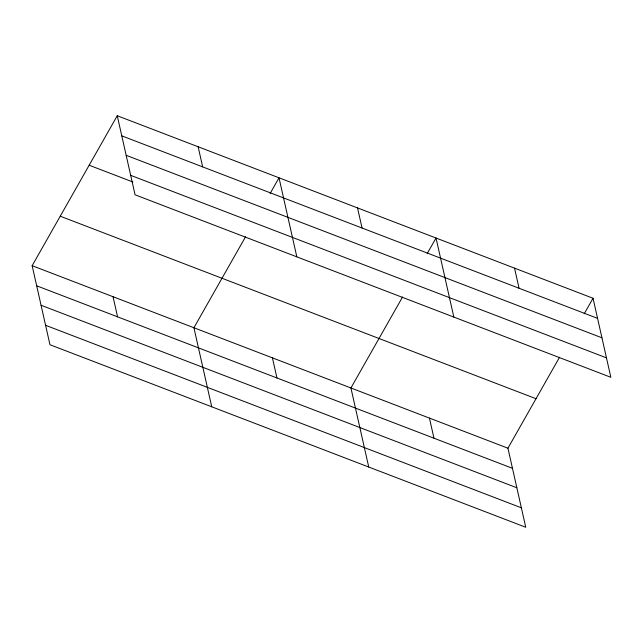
<?xml version="1.0" encoding="UTF-8"?>
<svg xmlns="http://www.w3.org/2000/svg" width="643" height="643" viewBox="0 0 643 643"><rect width="100%" height="100%" fill="white"/><g stroke="black" fill="none" stroke-linecap="round" stroke-linejoin="round"><path stroke-width="0.96" d="M559.555 357.243L507.938 448.203L525.749 527.26L49.969 344.744L32.15 265.696L117.251 115.74L593.031 298.256L610.85 377.304L135.062 194.797L117.251 115.74M245.538 236.785L193.921 327.745L211.732 406.802M270.148 193.422L279.014 177.798L296.833 256.854M402.55 297.01L350.925 387.978L368.744 467.027M427.153 253.647L436.026 238.023L453.837 317.079M584.165 313.88L593.031 298.256M121.784 135.858L597.564 318.365M126.165 155.309L601.952 337.816M130.682 175.346L606.47 357.862M89.168 165.227L132.86 181.985M60.233 216.209L536.021 398.716M32.15 265.696L507.938 448.203M36.683 285.805L512.471 468.321M41.064 305.256L516.851 487.772M45.581 325.294L521.369 507.809M514.529 268.139L519.062 288.257M429.428 418.087L433.961 438.204M357.524 207.906L362.057 228.024M272.423 357.862L276.956 377.971M198.132 146.765L202.666 166.883M113.031 296.72L117.565 316.83"/></g></svg>
